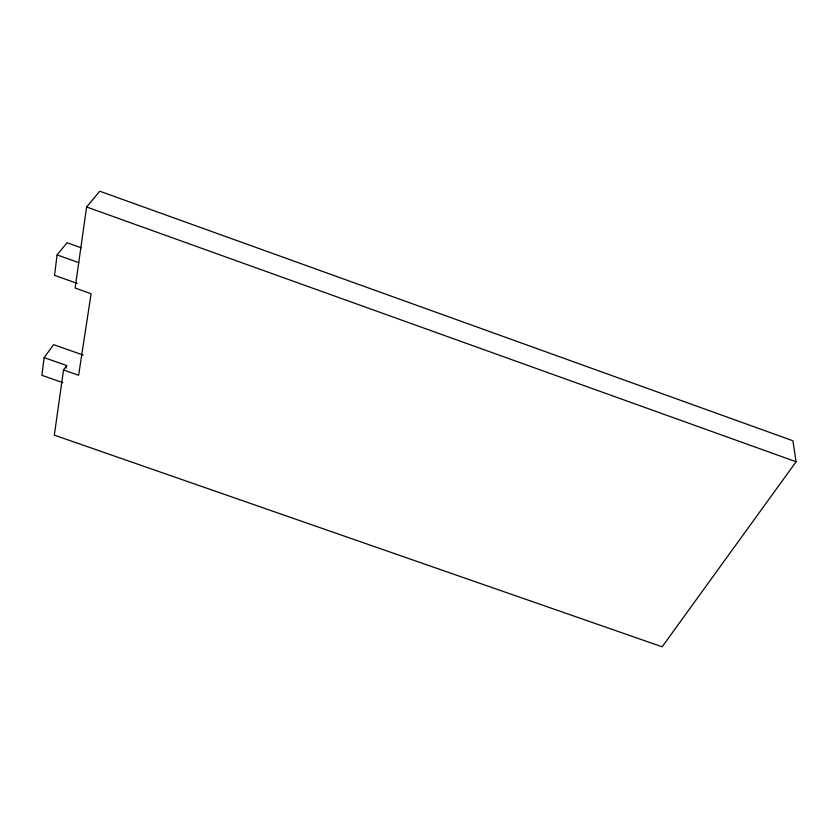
<?xml version="1.0" encoding="UTF-8"?>
<svg xmlns="http://www.w3.org/2000/svg" width="838" height="838" viewBox="0 0 838 838"><rect width="100%" height="100%" fill="white"/><g stroke="black" fill="none" stroke-linecap="round" stroke-linejoin="round"><path stroke-width="1.26" d="M83.151 355.061L53.622 344.659L44.131 357.617L41.9 375.319L62.892 382.683M81.317 247.828L67.061 242.737L57.099 254.93L54.522 275.335L77.18 283.38M63.541 369.987L54.323 435.132L662.146 646.8L796.1 461.759L792.905 440.757L99.743 191.2L86.618 206.986L75.137 288.062L91.101 293.729L78.615 375.277L63.541 369.987L66.652 365.536L44.131 357.617M66.296 368.05L66.652 365.536M57.099 254.93L78.856 262.682M86.618 206.986L796.1 461.759"/></g></svg>
